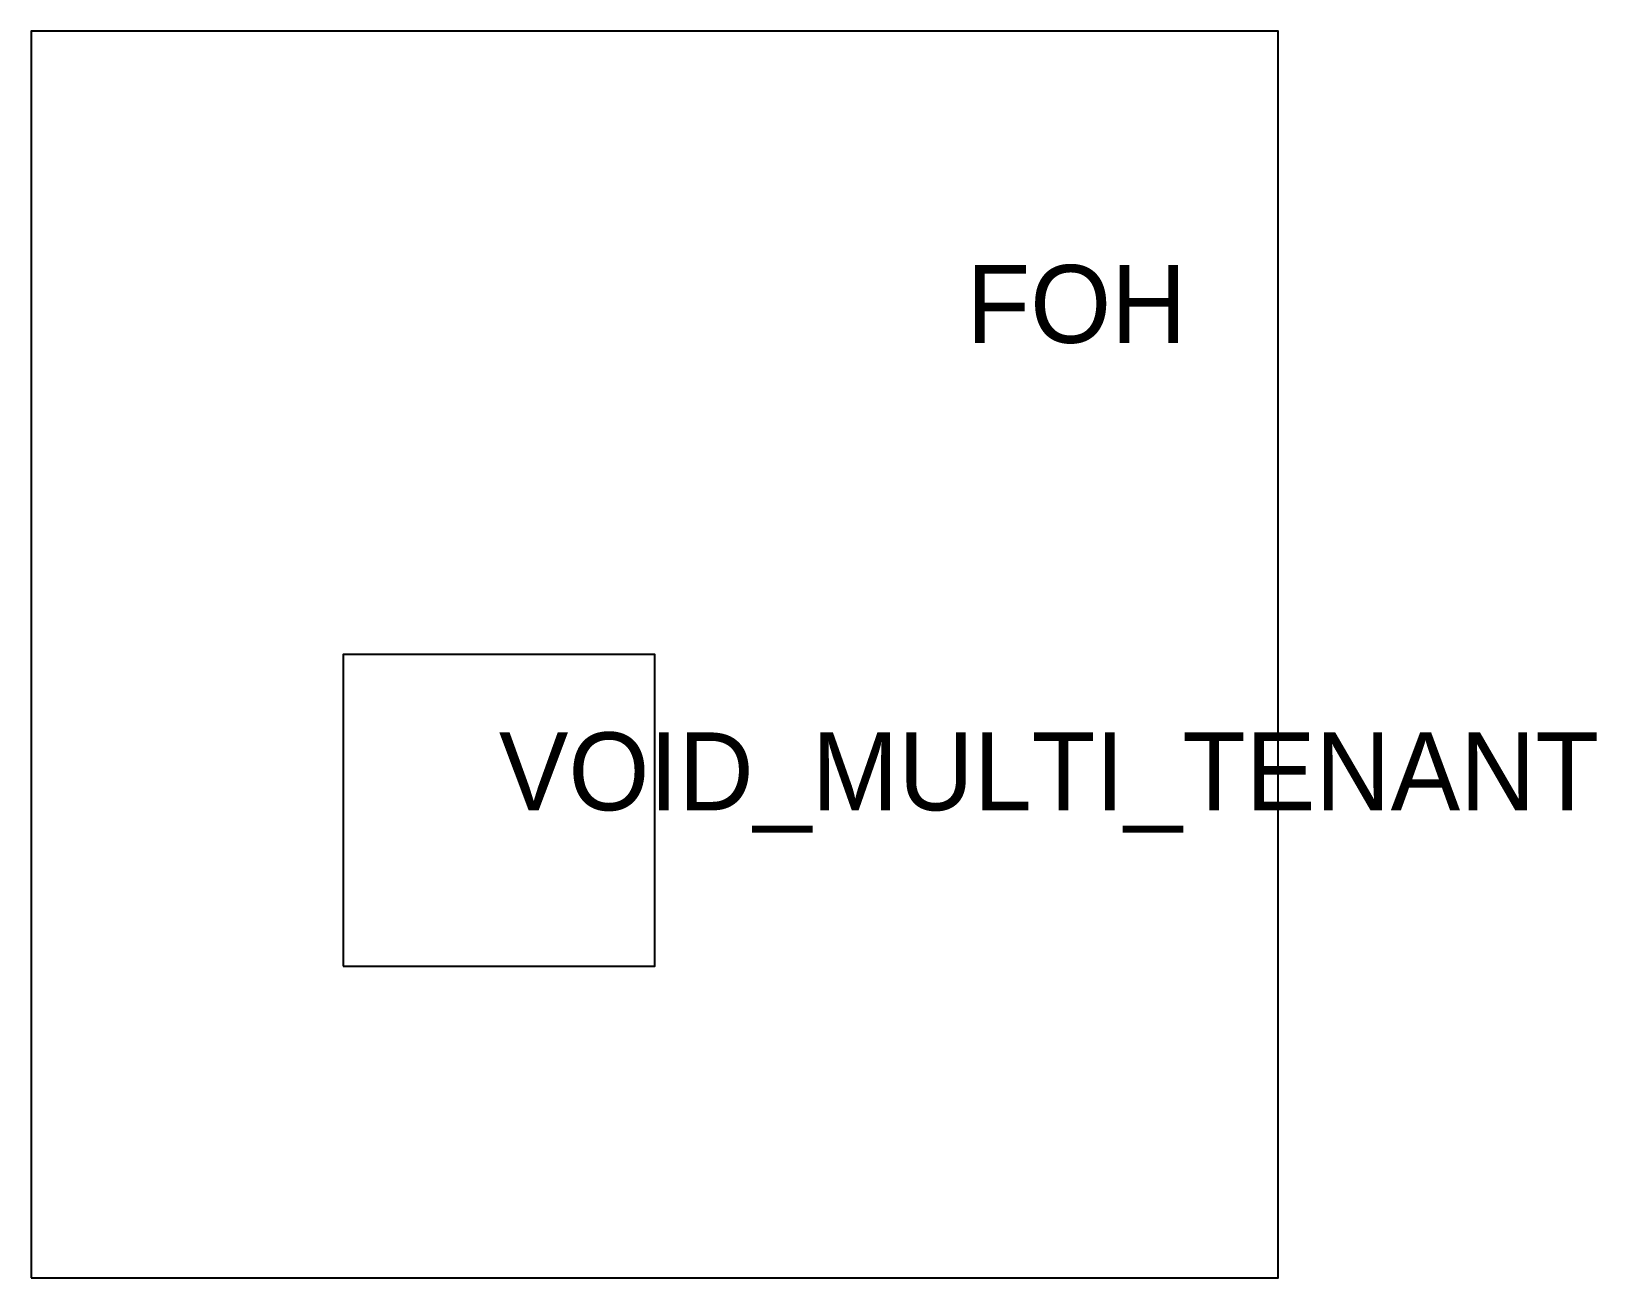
# Model space of a CAD drawing. Header units: metres. Extents: x 0 to 5.02, y 0 to 4.
import ezdxf

# ---------------------------------------------------------------- set-up
doc = ezdxf.new("R2010")
doc.units = ezdxf.units.M

msp = doc.modelspace()

# ---------------------------------------------------------------- linework, layer by layer
for points in [[(0, 0), (4, 0), (4, 4), (0, 4)], [(1, 1), (2, 1), (2, 2), (1, 2)]]:
    msp.add_lwpolyline(points, close=True)

# ---------------------------------------------------------------- texts
for s, p in [('FOH', (3, 3)), ('VOID_MULTI_TENANT', (1.5, 1.5))]:
    msp.add_text(s, height=0.25).set_placement(p)

doc.saveas('drawing.dxf')
